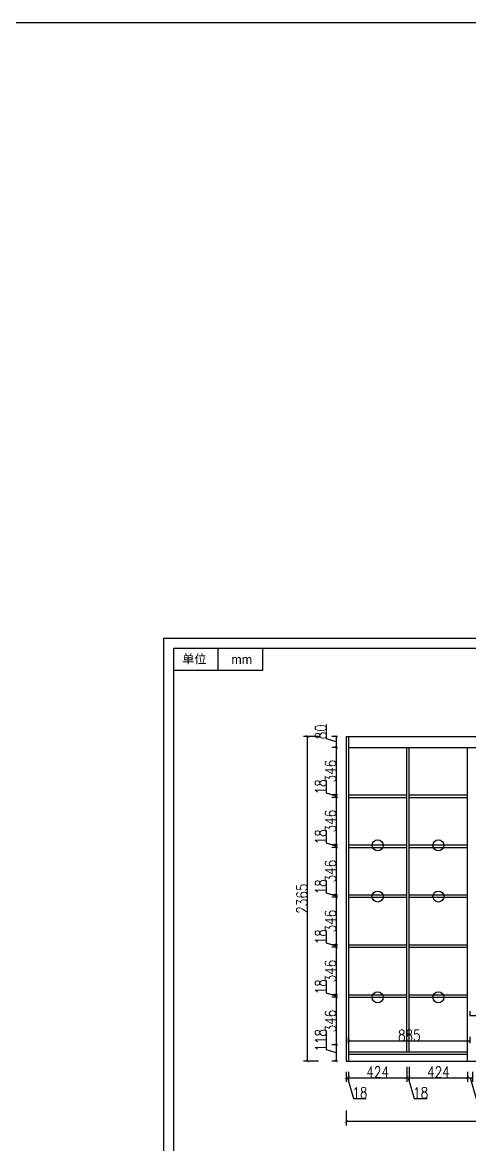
# Model space of a CAD drawing. Header units: millimetres. Extents: x 3255186 to 3429179, y -984851 to -941485.
# Drawn here: x 3274575 to 3277831, y -979185 to -971010 of the extents above; entities that cross this region are included whole.
import ezdxf

# ---------------------------------------------------------------- set-up
doc = ezdxf.new("R2010")
doc.units = ezdxf.units.MM
doc.header["$PDMODE"] = 35
doc.linetypes.add('ACAD_ISO03W100', pattern=[30, 12, -18])
doc.layers.add('块', color=7, linetype='Continuous', lineweight=30)
doc.styles.add('DIM_FONT', font='SIMPLEX.shx', dxfattribs={"width": 0.8})
doc.styles.add('ROMANS', font='romans')
doc.styles.get("Standard").update_dxf_attribs({"font": 'acaderef.shx', "bigfont": 'bigfont.shx'})
doc.styles.add('新宋体', font='', dxfattribs={"height": 80})
doc.styles.add('标注用字体', font='', dxfattribs={"height": 70})
doc.styles.get('新宋体').set_extended_font_data('NSimSun')
doc.styles.get('标注用字体').set_extended_font_data('FangSong_GB2312')
doc.dimstyles.new('ISO-25', dxfattribs={"dimtxt": 80, "dimasz": 20, "dimexe": 30, "dimexo": 80, "dimtad": 1, "dimdec": 0, "dimtxsty": 'DIM_FONT', "dimblk": 'ARCHTICK', "dimcen": 2.5, "dimadec": 0, "dimazin": 0, "dimtfac": 1, "dimtdec": 0, "dimtmove": 1, "dimatfit": 3, "dimfxl": 80, "dimfxlon": 1, "dimarcsym": 0})

# ---------------------------------------------------------------- blocks, each defined once
blk = doc.blocks.new('_ArchTick')
at = {"color": 0, "linetype": 'ByBlock', "const_width": 0.15}
blk.add_lwpolyline([(-0.5, -0.5), (0.5, 0.5)], dxfattribs=at)
blk = doc.blocks.new('*D803')
at = {"color": 0, "lineweight": -2, "ltscale": 5}
for p, q in [((3276788.2, -976230), (3276788.2, -976125.1)), ((3276870.1, -976211.2), (3276829.1, -976211.2)), ((3276859.1, -976211.2), (3276859.1, -976291.2)), ((3276859.1, -976251.2), (3276788.2, -976230)), ((3276870.1, -976291.2), (3276829.1, -976291.2))]:
    blk.add_line(p, q, dxfattribs=at)
at = {"layer": 'Defpoints', "color": 0, "ltscale": 5}
for p in [(3276950.1, -976211.2), (3276859.1, -976291.2), (3276950.1, -976291.2)]:
    blk.add_point(p, dxfattribs=at)
at = {"color": 0, "lineweight": -2, "ltscale": 5, "xscale": 20, "yscale": 20, "zscale": 20}
for p, rotation in [((3276859.1, -976211.2), 90), ((3276859.1, -976291.2), 270)]:
    blk.add_blockref('_ArchTick', p, dxfattribs=dict(at, rotation=rotation))
at = {"color": 0, "ltscale": 5, "insert": (3276747.6, -976177.5), "char_height": 80, "attachment_point": 5, "rotation": 90, "style": 'DIM_FONT'}
blk.add_mtext('80', dxfattribs=at)
blk = doc.blocks.new('*D804')
at = {"color": 0, "lineweight": -2, "ltscale": 5}
for p, q in [((3276870.1, -976291.2), (3276829.1, -976291.2)), ((3276859.1, -976291.2), (3276859.1, -976637.4)), ((3276870.1, -976637.4), (3276829.1, -976637.4))]:
    blk.add_line(p, q, dxfattribs=at)
at = {"layer": 'Defpoints', "color": 0, "ltscale": 5}
for p in [(3276950.1, -976291.2), (3276859.1, -976637.4), (3276950.1, -976637.4)]:
    blk.add_point(p, dxfattribs=at)
at = {"color": 0, "lineweight": -2, "ltscale": 5, "xscale": 20, "yscale": 20, "zscale": 20}
for p, rotation in [((3276859.1, -976291.2), 90), ((3276859.1, -976637.4), 270)]:
    blk.add_blockref('_ArchTick', p, dxfattribs=dict(at, rotation=rotation))
at = {"color": 0, "ltscale": 5, "insert": (3276818.5, -976464.3), "char_height": 80, "attachment_point": 5, "rotation": 90, "style": 'DIM_FONT'}
blk.add_mtext('346', dxfattribs=at)
blk = doc.blocks.new('*D805')
at = {"color": 0, "lineweight": -2, "ltscale": 5}
for p, q in [((3276788.2, -976625.1), (3276788.2, -976532.4)), ((3276859.1, -976646.4), (3276788.2, -976625.1)), ((3276870.1, -976637.4), (3276829.1, -976637.4)), ((3276870.1, -976655.4), (3276829.1, -976655.4)), ((3276859.1, -976637.4), (3276859.1, -976655.4))]:
    blk.add_line(p, q, dxfattribs=at)
at = {"layer": 'Defpoints', "color": 0, "ltscale": 5}
for p in [(3276859.1, -976655.4), (3276950.1, -976637.4), (3276950.1, -976655.4)]:
    blk.add_point(p, dxfattribs=at)
at = {"color": 0, "lineweight": -2, "ltscale": 5, "xscale": 20, "yscale": 20, "zscale": 20}
for p, rotation in [((3276859.1, -976637.4), 90), ((3276859.1, -976655.4), 270)]:
    blk.add_blockref('_ArchTick', p, dxfattribs=dict(at, rotation=rotation))
at = {"color": 0, "ltscale": 5, "insert": (3276747.6, -976578.8), "char_height": 80, "attachment_point": 5, "rotation": 90, "style": 'DIM_FONT'}
blk.add_mtext('18', dxfattribs=at)
blk = doc.blocks.new('*D806')
at = {"color": 0, "lineweight": -2, "ltscale": 5}
for p, q in [((3276870.1, -976655.4), (3276829.1, -976655.4)), ((3276859.1, -976655.4), (3276859.1, -977001.6)), ((3276870.1, -977001.6), (3276829.1, -977001.6))]:
    blk.add_line(p, q, dxfattribs=at)
at = {"layer": 'Defpoints', "color": 0, "ltscale": 5}
for p in [(3276950.1, -976655.4), (3276859.1, -977001.6), (3276950.1, -977001.6)]:
    blk.add_point(p, dxfattribs=at)
at = {"color": 0, "lineweight": -2, "ltscale": 5, "xscale": 20, "yscale": 20, "zscale": 20}
for p, rotation in [((3276859.1, -976655.4), 90), ((3276859.1, -977001.6), 270)]:
    blk.add_blockref('_ArchTick', p, dxfattribs=dict(at, rotation=rotation))
at = {"color": 0, "ltscale": 5, "insert": (3276818.5, -976828.5), "char_height": 80, "attachment_point": 5, "rotation": 90, "style": 'DIM_FONT'}
blk.add_mtext('346', dxfattribs=at)
blk = doc.blocks.new('*D807')
at = {"color": 0, "lineweight": -2, "ltscale": 5}
for p, q in [((3276788.2, -976989.3), (3276788.2, -976896.6)), ((3276859.1, -977010.6), (3276788.2, -976989.3)), ((3276870.1, -977001.6), (3276829.1, -977001.6)), ((3276870.1, -977019.6), (3276829.1, -977019.6)), ((3276859.1, -977001.6), (3276859.1, -977019.6))]:
    blk.add_line(p, q, dxfattribs=at)
at = {"layer": 'Defpoints', "color": 0, "ltscale": 5}
for p in [(3276859.1, -977019.6), (3276950.1, -977001.6), (3276950.1, -977019.6)]:
    blk.add_point(p, dxfattribs=at)
at = {"color": 0, "lineweight": -2, "ltscale": 5, "xscale": 20, "yscale": 20, "zscale": 20}
for p, rotation in [((3276859.1, -977001.6), 90), ((3276859.1, -977019.6), 270)]:
    blk.add_blockref('_ArchTick', p, dxfattribs=dict(at, rotation=rotation))
at = {"color": 0, "ltscale": 5, "insert": (3276747.6, -976943), "char_height": 80, "attachment_point": 5, "rotation": 90, "style": 'DIM_FONT'}
blk.add_mtext('18', dxfattribs=at)
blk = doc.blocks.new('*D808')
at = {"color": 0, "lineweight": -2, "ltscale": 5}
for p, q in [((3276870.1, -977019.6), (3276829.1, -977019.6)), ((3276859.1, -977019.6), (3276859.1, -977365.7)), ((3276870.1, -977365.7), (3276829.1, -977365.7))]:
    blk.add_line(p, q, dxfattribs=at)
at = {"layer": 'Defpoints', "color": 0, "ltscale": 5}
for p in [(3276950.1, -977019.6), (3276859.1, -977365.7), (3276950.1, -977365.7)]:
    blk.add_point(p, dxfattribs=at)
at = {"color": 0, "lineweight": -2, "ltscale": 5, "xscale": 20, "yscale": 20, "zscale": 20}
for p, rotation in [((3276859.1, -977019.6), 90), ((3276859.1, -977365.7), 270)]:
    blk.add_blockref('_ArchTick', p, dxfattribs=dict(at, rotation=rotation))
at = {"color": 0, "ltscale": 5, "insert": (3276818.5, -977192.7), "char_height": 80, "attachment_point": 5, "rotation": 90, "style": 'DIM_FONT'}
blk.add_mtext('346', dxfattribs=at)
blk = doc.blocks.new('*D809')
at = {"color": 0, "lineweight": -2, "ltscale": 5}
for p, q in [((3276788.2, -977353.5), (3276788.2, -977260.8)), ((3276859.1, -977374.7), (3276788.2, -977353.5)), ((3276870.1, -977365.7), (3276829.1, -977365.7)), ((3276859.1, -977365.7), (3276859.1, -977383.7)), ((3276870.1, -977383.7), (3276829.1, -977383.7))]:
    blk.add_line(p, q, dxfattribs=at)
at = {"layer": 'Defpoints', "color": 0, "ltscale": 5}
for p in [(3276950.1, -977365.7), (3276859.1, -977383.7), (3276950.1, -977383.7)]:
    blk.add_point(p, dxfattribs=at)
at = {"color": 0, "lineweight": -2, "ltscale": 5, "xscale": 20, "yscale": 20, "zscale": 20}
for p, rotation in [((3276859.1, -977365.7), 90), ((3276859.1, -977383.7), 270)]:
    blk.add_blockref('_ArchTick', p, dxfattribs=dict(at, rotation=rotation))
at = {"color": 0, "ltscale": 5, "insert": (3276747.6, -977307.1), "char_height": 80, "attachment_point": 5, "rotation": 90, "style": 'DIM_FONT'}
blk.add_mtext('18', dxfattribs=at)
blk = doc.blocks.new('*D810')
at = {"color": 0, "lineweight": -2, "ltscale": 5}
for p, q in [((3276870.1, -977383.7), (3276829.1, -977383.7)), ((3276859.1, -977383.7), (3276859.1, -977729.9)), ((3276870.1, -977729.9), (3276829.1, -977729.9))]:
    blk.add_line(p, q, dxfattribs=at)
at = {"layer": 'Defpoints', "color": 0, "ltscale": 5}
for p in [(3276950.1, -977383.7), (3276859.1, -977729.9), (3276950.1, -977729.9)]:
    blk.add_point(p, dxfattribs=at)
at = {"color": 0, "lineweight": -2, "ltscale": 5, "xscale": 20, "yscale": 20, "zscale": 20}
for p, rotation in [((3276859.1, -977383.7), 90), ((3276859.1, -977729.9), 270)]:
    blk.add_blockref('_ArchTick', p, dxfattribs=dict(at, rotation=rotation))
at = {"color": 0, "ltscale": 5, "insert": (3276818.5, -977556.8), "char_height": 80, "attachment_point": 5, "rotation": 90, "style": 'DIM_FONT'}
blk.add_mtext('346', dxfattribs=at)
blk = doc.blocks.new('*D811')
at = {"color": 0, "lineweight": -2, "ltscale": 5}
for p, q in [((3276788.2, -977717.6), (3276788.2, -977624.9)), ((3276859.1, -977738.9), (3276788.2, -977717.6)), ((3276870.1, -977729.9), (3276829.1, -977729.9)), ((3276870.1, -977747.9), (3276829.1, -977747.9)), ((3276859.1, -977729.9), (3276859.1, -977747.9))]:
    blk.add_line(p, q, dxfattribs=at)
at = {"layer": 'Defpoints', "color": 0, "ltscale": 5}
for p in [(3276859.1, -977747.9), (3276950.1, -977729.9), (3276950.1, -977747.9)]:
    blk.add_point(p, dxfattribs=at)
at = {"color": 0, "lineweight": -2, "ltscale": 5, "xscale": 20, "yscale": 20, "zscale": 20}
for p, rotation in [((3276859.1, -977729.9), 90), ((3276859.1, -977747.9), 270)]:
    blk.add_blockref('_ArchTick', p, dxfattribs=dict(at, rotation=rotation))
at = {"color": 0, "ltscale": 5, "insert": (3276747.6, -977671.3), "char_height": 80, "attachment_point": 5, "rotation": 90, "style": 'DIM_FONT'}
blk.add_mtext('18', dxfattribs=at)
blk = doc.blocks.new('*D812')
at = {"color": 0, "lineweight": -2, "ltscale": 5}
for p, q in [((3276870.1, -977747.9), (3276829.1, -977747.9)), ((3276859.1, -977747.9), (3276859.1, -978094.1)), ((3276870.1, -978094.1), (3276829.1, -978094.1))]:
    blk.add_line(p, q, dxfattribs=at)
at = {"layer": 'Defpoints', "color": 0, "ltscale": 5}
for p in [(3276950.1, -977747.9), (3276859.1, -978094.1), (3276950.1, -978094.1)]:
    blk.add_point(p, dxfattribs=at)
at = {"color": 0, "lineweight": -2, "ltscale": 5, "xscale": 20, "yscale": 20, "zscale": 20}
for p, rotation in [((3276859.1, -977747.9), 90), ((3276859.1, -978094.1), 270)]:
    blk.add_blockref('_ArchTick', p, dxfattribs=dict(at, rotation=rotation))
at = {"color": 0, "ltscale": 5, "insert": (3276818.5, -977921), "char_height": 80, "attachment_point": 5, "rotation": 90, "style": 'DIM_FONT'}
blk.add_mtext('346', dxfattribs=at)
blk = doc.blocks.new('*D813')
at = {"color": 0, "lineweight": -2, "ltscale": 5}
for p, q in [((3276788.2, -978081.8), (3276788.2, -977989.1)), ((3276859.1, -978103.1), (3276788.2, -978081.8)), ((3276870.1, -978094.1), (3276829.1, -978094.1)), ((3276859.1, -978094.1), (3276859.1, -978112.1)), ((3276870.1, -978112.1), (3276829.1, -978112.1))]:
    blk.add_line(p, q, dxfattribs=at)
at = {"layer": 'Defpoints', "color": 0, "ltscale": 5}
for p in [(3276950.1, -978094.1), (3276859.1, -978112.1), (3276950.1, -978112.1)]:
    blk.add_point(p, dxfattribs=at)
at = {"color": 0, "lineweight": -2, "ltscale": 5, "xscale": 20, "yscale": 20, "zscale": 20}
for p, rotation in [((3276859.1, -978094.1), 90), ((3276859.1, -978112.1), 270)]:
    blk.add_blockref('_ArchTick', p, dxfattribs=dict(at, rotation=rotation))
at = {"color": 0, "ltscale": 5, "insert": (3276747.6, -978035.5), "char_height": 80, "attachment_point": 5, "rotation": 90, "style": 'DIM_FONT'}
blk.add_mtext('18', dxfattribs=at)
blk = doc.blocks.new('*D814')
at = {"color": 0, "lineweight": -2, "ltscale": 5}
for p, q in [((3276870.1, -978112.1), (3276829.1, -978112.1)), ((3276859.1, -978112.1), (3276859.1, -978458.2)), ((3276870.1, -978458.2), (3276829.1, -978458.2))]:
    blk.add_line(p, q, dxfattribs=at)
at = {"layer": 'Defpoints', "color": 0, "ltscale": 5}
for p in [(3276950.1, -978112.1), (3276859.1, -978458.2), (3276950.1, -978458.2)]:
    blk.add_point(p, dxfattribs=at)
at = {"color": 0, "lineweight": -2, "ltscale": 5, "xscale": 20, "yscale": 20, "zscale": 20}
for p, rotation in [((3276859.1, -978112.1), 90), ((3276859.1, -978458.2), 270)]:
    blk.add_blockref('_ArchTick', p, dxfattribs=dict(at, rotation=rotation))
at = {"color": 0, "ltscale": 5, "insert": (3276818.5, -978285.2), "char_height": 80, "attachment_point": 5, "rotation": 90, "style": 'DIM_FONT'}
blk.add_mtext('346', dxfattribs=at)
blk = doc.blocks.new('*D815')
at = {"color": 0, "lineweight": -2, "ltscale": 5}
for p, q in [((3276788.2, -978496), (3276788.2, -978354.5)), ((3276859.1, -978517.2), (3276788.2, -978496)), ((3276870.1, -978458.2), (3276829.1, -978458.2)), ((3276859.1, -978458.2), (3276859.1, -978576.2)), ((3276870.1, -978576.2), (3276829.1, -978576.2))]:
    blk.add_line(p, q, dxfattribs=at)
at = {"layer": 'Defpoints', "color": 0, "ltscale": 5}
for p in [(3276950.1, -978458.2), (3276859.1, -978576.2), (3276950.1, -978576.2)]:
    blk.add_point(p, dxfattribs=at)
at = {"color": 0, "lineweight": -2, "ltscale": 5, "xscale": 20, "yscale": 20, "zscale": 20}
for p, rotation in [((3276859.1, -978458.2), 90), ((3276859.1, -978576.2), 270)]:
    blk.add_blockref('_ArchTick', p, dxfattribs=dict(at, rotation=rotation))
at = {"color": 0, "ltscale": 5, "insert": (3276747.6, -978425.2), "char_height": 80, "attachment_point": 5, "rotation": 90, "style": 'DIM_FONT'}
blk.add_mtext('118', dxfattribs=at)
blk = doc.blocks.new('*D816')
at = {"color": 0, "lineweight": -2, "ltscale": 5}
for p, q in [((3276731.5, -976211.2), (3276621.5, -976211.2)), ((3276651.5, -978576.2), (3276651.5, -976211.2)), ((3276731.5, -978576.2), (3276621.5, -978576.2))]:
    blk.add_line(p, q, dxfattribs=at)
at = {"layer": 'Defpoints', "color": 0, "ltscale": 5}
for p in [(3276651.5, -976211.2), (3276932.1, -976211.2), (3276932.1, -978576.2)]:
    blk.add_point(p, dxfattribs=at)
at = {"color": 0, "lineweight": -2, "ltscale": 5, "xscale": 20, "yscale": 20, "zscale": 20}
for p, rotation in [((3276651.5, -976211.2), 90), ((3276651.5, -978576.2), 270)]:
    blk.add_blockref('_ArchTick', p, dxfattribs=dict(at, rotation=rotation))
at = {"color": 0, "ltscale": 5, "insert": (3276610.9, -977393.7), "char_height": 80, "attachment_point": 5, "rotation": 90, "style": 'DIM_FONT'}
blk.add_mtext('2365', dxfattribs=at)
blk = doc.blocks.new('*D817')
at = {"color": 0, "lineweight": -2, "ltscale": 5}
for p, q in [((3276932.1, -978656.2), (3276932.1, -978727.7)), ((3276950.1, -978656.2), (3276950.1, -978727.7)), ((3276932.1, -978697.7), (3276950.1, -978697.7)), ((3276941.1, -978697.7), (3276986.4, -978848.6)), ((3276986.4, -978848.6), (3277079, -978848.6))]:
    blk.add_line(p, q, dxfattribs=at)
at = {"layer": 'Defpoints', "color": 0, "ltscale": 5}
for p in [(3276932.1, -978576.2), (3276950.1, -978576.2), (3276950.1, -978697.7)]:
    blk.add_point(p, dxfattribs=at)
at = {"color": 0, "lineweight": -2, "ltscale": 5, "xscale": 20, "yscale": 20, "zscale": 20, "rotation": 180}
blk.add_blockref('_ArchTick', (3276932.1, -978697.7), dxfattribs=at)
at = {"color": 0, "lineweight": -2, "ltscale": 5, "xscale": 20, "yscale": 20, "zscale": 20}
blk.add_blockref('_ArchTick', (3276950.1, -978697.7), dxfattribs=at)
at = {"color": 0, "ltscale": 5, "insert": (3277032.7, -978808), "char_height": 80, "attachment_point": 5, "style": 'DIM_FONT'}
blk.add_mtext('18', dxfattribs=at)
blk = doc.blocks.new('*D818')
at = {"color": 0, "lineweight": -2, "ltscale": 5}
for p, q in [((3276950.1, -978656.2), (3276950.1, -978727.7)), ((3277374.3, -978617.7), (3277374.3, -978727.7)), ((3276950.1, -978697.7), (3277374.3, -978697.7))]:
    blk.add_line(p, q, dxfattribs=at)
at = {"layer": 'Defpoints', "color": 0, "ltscale": 5}
for p in [(3277374.3, -978458.2), (3276950.1, -978576.2), (3277374.3, -978697.7)]:
    blk.add_point(p, dxfattribs=at)
at = {"color": 0, "lineweight": -2, "ltscale": 5, "xscale": 20, "yscale": 20, "zscale": 20, "rotation": 180}
blk.add_blockref('_ArchTick', (3276950.1, -978697.7), dxfattribs=at)
at = {"color": 0, "lineweight": -2, "ltscale": 5, "xscale": 20, "yscale": 20, "zscale": 20}
blk.add_blockref('_ArchTick', (3277374.3, -978697.7), dxfattribs=at)
at = {"color": 0, "ltscale": 5, "insert": (3277162.2, -978657), "char_height": 80, "attachment_point": 5, "style": 'DIM_FONT'}
blk.add_mtext('424', dxfattribs=at)
blk = doc.blocks.new('*D819')
at = {"color": 0, "lineweight": -2, "ltscale": 5}
for p, q in [((3277374.3, -978617.7), (3277374.3, -978727.7)), ((3277392.3, -978617.7), (3277392.3, -978727.7)), ((3277374.3, -978697.7), (3277392.3, -978697.7)), ((3277383.3, -978697.7), (3277428.6, -978848.6)), ((3277428.6, -978848.6), (3277521.3, -978848.6))]:
    blk.add_line(p, q, dxfattribs=at)
at = {"layer": 'Defpoints', "color": 0, "ltscale": 5}
for p in [(3277374.3, -978458.2), (3277392.3, -978458.2), (3277392.3, -978697.7)]:
    blk.add_point(p, dxfattribs=at)
at = {"color": 0, "lineweight": -2, "ltscale": 5, "xscale": 20, "yscale": 20, "zscale": 20, "rotation": 180}
blk.add_blockref('_ArchTick', (3277374.3, -978697.7), dxfattribs=at)
at = {"color": 0, "lineweight": -2, "ltscale": 5, "xscale": 20, "yscale": 20, "zscale": 20}
blk.add_blockref('_ArchTick', (3277392.3, -978697.7), dxfattribs=at)
at = {"color": 0, "ltscale": 5, "insert": (3277475, -978808), "char_height": 80, "attachment_point": 5, "style": 'DIM_FONT'}
blk.add_mtext('18', dxfattribs=at)
blk = doc.blocks.new('*D820')
at = {"color": 0, "lineweight": -2, "ltscale": 5}
for p, q in [((3277392.3, -978617.7), (3277392.3, -978727.7)), ((3277816.6, -978656.2), (3277816.6, -978727.7)), ((3277392.3, -978697.7), (3277816.6, -978697.7))]:
    blk.add_line(p, q, dxfattribs=at)
at = {"layer": 'Defpoints', "color": 0, "ltscale": 5}
for p in [(3277392.3, -978458.2), (3277816.6, -978576.2), (3277816.6, -978697.7)]:
    blk.add_point(p, dxfattribs=at)
at = {"color": 0, "lineweight": -2, "ltscale": 5, "xscale": 20, "yscale": 20, "zscale": 20, "rotation": 180}
blk.add_blockref('_ArchTick', (3277392.3, -978697.7), dxfattribs=at)
at = {"color": 0, "lineweight": -2, "ltscale": 5, "xscale": 20, "yscale": 20, "zscale": 20}
blk.add_blockref('_ArchTick', (3277816.6, -978697.7), dxfattribs=at)
at = {"color": 0, "ltscale": 5, "insert": (3277604.5, -978657), "char_height": 80, "attachment_point": 5, "style": 'DIM_FONT'}
blk.add_mtext('424', dxfattribs=at)
blk = doc.blocks.new('*D821')
at = {"color": 0, "lineweight": -2, "ltscale": 5}
for p, q in [((3277816.6, -978656.2), (3277816.6, -978727.7)), ((3277852.6, -978656.2), (3277852.6, -978727.7)), ((3277816.6, -978697.7), (3277852.6, -978697.7)), ((3277834.6, -978697.7), (3277879.9, -978848.6)), ((3277879.9, -978848.6), (3277981.7, -978848.6))]:
    blk.add_line(p, q, dxfattribs=at)
at = {"layer": 'Defpoints', "color": 0, "ltscale": 5}
for p in [(3277816.6, -978576.2), (3277852.6, -978576.2), (3277852.6, -978697.7)]:
    blk.add_point(p, dxfattribs=at)
at = {"color": 0, "lineweight": -2, "ltscale": 5, "xscale": 20, "yscale": 20, "zscale": 20, "rotation": 180}
blk.add_blockref('_ArchTick', (3277816.6, -978697.7), dxfattribs=at)
at = {"color": 0, "lineweight": -2, "ltscale": 5, "xscale": 20, "yscale": 20, "zscale": 20}
blk.add_blockref('_ArchTick', (3277852.6, -978697.7), dxfattribs=at)
at = {"color": 0, "ltscale": 5, "insert": (3277930.8, -978808), "char_height": 80, "attachment_point": 5, "style": 'DIM_FONT'}
blk.add_mtext('36', dxfattribs=at)
blk = doc.blocks.new('*D832')
at = {"color": 0, "lineweight": -2, "ltscale": 5}
for p, q in [((3276932.1, -978936.5), (3276932.1, -979046.5)), ((3280542.1, -978936.5), (3280542.1, -979046.5)), ((3280542.1, -979016.5), (3276932.1, -979016.5))]:
    blk.add_line(p, q, dxfattribs=at)
at = {"layer": 'Defpoints', "color": 0, "ltscale": 5}
for p in [(3276932.1, -978576.2), (3280542.1, -978576.2), (3276932.1, -979016.5)]:
    blk.add_point(p, dxfattribs=at)
at = {"color": 0, "lineweight": -2, "ltscale": 5, "xscale": 20, "yscale": 20, "zscale": 20, "rotation": 180}
blk.add_blockref('_ArchTick', (3276932.1, -979016.5), dxfattribs=at)
at = {"color": 0, "lineweight": -2, "ltscale": 5, "xscale": 20, "yscale": 20, "zscale": 20}
blk.add_blockref('_ArchTick', (3280542.1, -979016.5), dxfattribs=at)
at = {"color": 0, "ltscale": 5, "insert": (3278737.1, -978975.8), "char_height": 80, "attachment_point": 5, "style": 'DIM_FONT'}
blk.add_mtext('3610', dxfattribs=at)
blk = doc.blocks.new('M')
for p, q in [((7224, 24106), (7224, 32333)), ((7224, 32333), (18599, 32332)), ((18599, 32332), (18599, 24106)), ((7346, 24228), (7345, 32211)), ((7345, 32211), (18477, 32210)), ((7886, 31941), (7886, 32211)), ((8426, 32211), (8426, 31941)), ((15589, 32004), (15589, 32211)), ((16220, 32004), (16220, 32211)), ((16852, 32210), (16852, 25243)), ((18477, 32210), (18477, 24228)), ((15589, 32004), (16852, 32004)), ((8426, 31941), (7345, 31941)), ((16852, 30991), (18477, 30991)), ((16852, 30810), (18477, 30810)), ((16852, 30770), (18477, 30770)), ((16852, 30294), (18477, 30294)), ((16852, 30253), (18477, 30253)), ((16852, 29969), (18477, 29969)), ((16852, 29440), (18477, 29440)), ((16852, 29156), (18477, 29156)), ((16852, 28628), (18477, 28628)), ((16852, 28343), (18477, 28343)), ((16852, 27815), (18477, 27815)), ((16852, 27531), (18477, 27531)), ((16852, 26962), (18477, 26962)), ((16852, 26677), (18477, 26677)), ((16852, 25557), (18477, 25557)), ((16852, 25527), (18477, 25527)), ((18477, 25243), (7346, 25243)), ((8159, 24482), (8159, 25243)), ((9459, 24482), (9459, 25243)), ((10272, 24482), (10272, 25243)), ((11572, 24482), (11572, 25243)), ((12385, 24482), (12385, 25243)), ((13685, 24228), (13685, 25243)), ((14091, 24228), (14091, 25243)), ((15913, 25243), (15913, 24232)), ((15916, 25243), (15916, 24232)), ((18477, 25050), (15913, 25050)), ((13685, 24989), (7346, 24989)), ((13685, 24736), (7346, 24736)), ((13685, 24482), (7346, 24482)), ((8792, 24228), (8792, 24482)), ((8819, 24228), (8819, 24482)), ((18477, 24228), (7346, 24228)), ((10414, 24254), (11133, 24254)), ((12734, 24254), (13581, 24254)), ((18599, 24106), (7224, 24106))]:
    blk.add_line(p, q)
at = {"color": 0, "ltscale": 5}
for p, q in [((8286, 24520), (8372, 24696)), ((8199, 24608), (8286, 24520)), ((8121, 24354), (8207, 24266)), ((8207, 24266), (8294, 24442))]:
    blk.add_line(p, q, dxfattribs=at)
at = {"linetype": 'ACAD_ISO03W100'}
blk.add_line((11279, 24228), (11279, 24482), dxfattribs=at)
at = {"lineweight": 25}
for points in [[(7434, 24442), (7607, 24442), (7607, 24266), (7434, 24266)], [(8120, 24442), (8293, 24442), (8293, 24266), (8120, 24266)], [(8861, 24442), (9034, 24442), (9034, 24266), (8861, 24266)], [(9601, 24442), (9774, 24442), (9774, 24266), (9601, 24266)], [(11433, 24442), (11606, 24442), (11606, 24266), (11433, 24266)], [(12062, 24442), (12235, 24442), (12235, 24266), (12062, 24266)]]:
    blk.add_lwpolyline(points, close=True, dxfattribs=at)
at = {"layer": '块'}
blk.add_lwpolyline([(14364, 24939), (14524, 24939), (14524, 24783), (14364, 24783)], close=True, dxfattribs=at)
at = {"layer": '块', "lineweight": 25}
for points in [[(8199, 24696), (8372, 24696), (8372, 24520), (8199, 24520)], [(8828, 24696), (9001, 24696), (9001, 24520), (8828, 24520)]]:
    blk.add_lwpolyline(points, close=True, dxfattribs=at)
at = {"char_height": 109.1, "attachment_point": 5}
for s, insert in [('{\\fSimSun|b0|i0|c134|p54;单位}', (7596, 32074)), ('{\\fArial|b0|i0|c0|p32;mm}', (8174, 32074))]:
    blk.add_mtext(s, dxfattribs=dict(at, insert=insert))
at = {"attachment_point": 1}
for s, insert, char_height, width in [('{\\fSimSun|b0|i0|c134|p54;第  张}', (15641, 32177), 99.06, 2286.9), ('{\\fSimSun|b0|i0|c134|p54;共  张}', (16289, 32178), 99.06, 2286.9), ('{\\fSimSun|b0|i0|c134|p2;缔造时尚家居精品\\P    传承北欧优异品质}', (16957, 30683), 101.58, 1676.49), ('{\\fSimSun|b0|i0|c134|p54;推拉门竖框}', (7380, 25194), 101.58, 748), ('{\\fSimSun|b0|i0|c134|p54;订货日期}', (11676, 25194), 101.58, 567.91), ('{\\fSimSun|b0|i0|c134|p54;温 馨 提 示}', (16777, 25217), 101.58, 2345.16), ('{\\fSimHei|b0|i0|c134|p2;注意事项}', (13789, 25141), 121.9, 119.08), ('{\\fSimSun|b0|i0|c134|p54;拉门上下轨}', (7380, 24940), 101.58, 748), ('{\\fSimSun|b0|i0|c134|p54;交货日期}', (11676, 24940), 101.58, 567.91), ('{\\fSimSun|b0|i0|c134|p54;安装方式}', (7450, 24686), 101.58, 567.91), ('{\\fSimSun|b0|i0|c134|p54;正常安装}', (8390, 24672), 73.14, 538.56), ('{\\fSimSun|b0|i0|c134|p54;特殊安装}', (9029, 24665), 73.14, 538.56), ('{\\fSimSun|b0|i0|c134|p54;联系电话}', (11676, 24686), 101.58, 567.91), ('{\\fSimSun|b0|i0|c134|p54;在地板\\P前安装}', (7666, 24456), 65.83, 645.46), ('{\\fSimSun|b0|i0|c134|p54;在地板\\P后安装}', (8324, 24456), 65.83, 645.46), ('{\\fSimSun|b0|i0|c134|p54;不保留\\P地脚线}', (9098, 24460), 65.83, 645.46), ('{\\fSimSun|b0|i0|c134|p54;保留地脚线\\P    尺寸为：}', (9780, 24458), 65.83, 801.54), ('{\\fSimSun|b0|i0|c134|p54;不保留\\P\\fSimSun|b0|i0|c134|p2;石膏线}', (11648, 24460), 65.83, 645.46), ('{\\fSimSun|b0|i0|c134|p54;保留\\fSimSun|b0|i0|c134|p2;石膏线\\P尺寸为:}', (12254, 24460), 65.83, 645.46)]:
    blk.add_mtext(s, dxfattribs=dict(at, insert=insert, char_height=char_height, width=width))
for s, insert, char_height, width, style in [('图  纸  名  称', (17091, 30178), 126.2, 1414.86, '新宋体'), ('客  户  姓  名', (17083, 29365), 126.2, 1414.86, '新宋体'), ('联  系  电  话', (17036, 28600), 126.2, 1756.25, '新宋体'), ('客  户  地  址', (17100, 27740), 126.2, 1414.86, '新宋体'), ('客  户  签  名', (17081, 26887), 126.2, 1414.86, '新宋体'), ('柜体颜色  ', (9563, 25194), 92.1, 1815.91, '新宋体'), ('{\\fSimSun|b0|i0|c134|p2;1、推拉门柜体预留        90mm           \\P       \\P         70mm推拉门轨道位置；\\P\\P2、抽屉拉手为：\\L           \\l，\\P   \\P    平开门拉手为：\\L              \\l；\\P               }', (14197, 25149), 67.72, 4207.93, '标注用字体'), ('{\\fSimSun|b0|i0|c134|p54;柜体封边}', (9563, 24940), 92.1, 1815.91, '新宋体'), ('{\\fSimSun|b0|i0|c134|p54;设计制图}', (9563, 24686), 92.1, 1815.91, '新宋体')]:
    blk.add_mtext(s, dxfattribs=dict(at, insert=insert, char_height=char_height, width=width, style=style))
at = {"char_height": 101.55, "attachment_point": 1, "style": 'ROMANS'}
for s, insert in [('{\\fSimSun|b0|i0|c134|p2;\\H0.8x;     \\H0.75x;    ① 订制本公司衣柜或推拉门金额不足2000元,需加收100元运费。\\P        }', (15519, 24930)), ('{\\fSimSun|b0|i0|c134|p2;\\P\\H0.6x;        \u3000 ② 请要求销售员充分讲解并完全理解设计意图,对本图确定无误}', (15508, 24904)), ('{\\fSimSun|b0|i0|c134|p2;\\P\\H0.6x;\\P           方可签字。}', (15638, 24931)), ('{\\fSimSun|b0|i0|c134|p2;\\P\\H0.6x;           ③ 本图经客户确认后,本公司不承担任何更改责任。}', (15508, 24602))]:
    blk.add_mtext(s, dxfattribs=dict(at, insert=insert))
blk = doc.blocks.new('*D984')
at = {"color": 0, "lineweight": -2, "ltscale": 5}
for p, q in [((3277834.6, -978246.2), (3277834.6, -978213.5)), ((3277834.6, -978243.5), (3279639.6, -978243.5)), ((3279639.6, -978246.2), (3279639.6, -978213.5))]:
    blk.add_line(p, q, dxfattribs=at)
at = {"layer": 'Defpoints', "color": 0, "ltscale": 5}
for p in [(3279639.6, -978243.5), (3277834.6, -978326.2), (3279639.6, -978326.2)]:
    blk.add_point(p, dxfattribs=at)
at = {"color": 0, "lineweight": -2, "ltscale": 5, "xscale": 20, "yscale": 20, "zscale": 20, "rotation": 180}
blk.add_blockref('_ArchTick', (3277834.6, -978243.5), dxfattribs=at)
at = {"color": 0, "lineweight": -2, "ltscale": 5, "xscale": 20, "yscale": 20, "zscale": 20}
blk.add_blockref('_ArchTick', (3279639.6, -978243.5), dxfattribs=at)
at = {"color": 0, "ltscale": 5, "insert": (3278737.1, -978202.8), "char_height": 80, "attachment_point": 5, "style": 'DIM_FONT'}
blk.add_mtext('1805', dxfattribs=at)
blk = doc.blocks.new('*D985')
at = {"color": 0, "lineweight": -2, "ltscale": 5}
for p, q in [((3276950.1, -978446.2), (3276950.1, -978400)), ((3276950.1, -978430), (3277834.6, -978430)), ((3277834.6, -978446.2), (3277834.6, -978400))]:
    blk.add_line(p, q, dxfattribs=at)
at = {"layer": 'Defpoints', "color": 0, "ltscale": 5}
for p in [(3277834.6, -978430), (3276950.1, -978526.2), (3277834.6, -978526.2)]:
    blk.add_point(p, dxfattribs=at)
at = {"color": 0, "lineweight": -2, "ltscale": 5, "xscale": 20, "yscale": 20, "zscale": 20, "rotation": 180}
blk.add_blockref('_ArchTick', (3276950.1, -978430), dxfattribs=at)
at = {"color": 0, "lineweight": -2, "ltscale": 5, "xscale": 20, "yscale": 20, "zscale": 20}
blk.add_blockref('_ArchTick', (3277834.6, -978430), dxfattribs=at)
at = {"color": 0, "ltscale": 5, "insert": (3277392.3, -978389.4), "char_height": 80, "attachment_point": 5, "style": 'DIM_FONT'}
blk.add_mtext('885', dxfattribs=at)

msp = doc.modelspace()

# ---------------------------------------------------------------- linework, layer by layer
at = {"ltscale": 5}
for p, q in [((3276932.1, -976211.2), (3280542.1, -976211.2)), ((3276932.1, -976211.2), (3276932.1, -978576.2)), ((3276950.1, -976211.2), (3276950.1, -978576.2)), ((3276950.1, -976291.2), (3280542.1, -976291.2)), ((3277374.3, -978508.2), (3277374.3, -976291.2)), ((3277392.3, -978508.2), (3277392.3, -976291.2)), ((3277816.6, -978576.2), (3277816.6, -976291.2)), ((3276950.1, -976637.4), (3277374.3, -976637.4)), ((3276950.1, -976655.4), (3277374.3, -976655.4)), ((3277392.3, -976637.4), (3277816.6, -976637.4)), ((3277392.3, -976655.4), (3277816.6, -976655.4)), ((3276950.1, -977001.6), (3277374.3, -977001.6)), ((3276950.1, -977019.6), (3277374.3, -977019.6)), ((3277392.3, -977001.6), (3277816.6, -977001.6)), ((3277392.3, -977019.6), (3277816.6, -977019.6)), ((3276950.1, -977365.7), (3277374.3, -977365.7)), ((3277392.3, -977365.7), (3277816.6, -977365.7)), ((3276950.1, -977383.7), (3277374.3, -977383.7)), ((3277392.3, -977383.7), (3277816.6, -977383.7)), ((3276950.1, -977729.9), (3277374.3, -977729.9)), ((3276950.1, -977747.9), (3277374.3, -977747.9)), ((3277392.3, -977729.9), (3277816.6, -977729.9)), ((3277392.3, -977747.9), (3277816.6, -977747.9)), ((3276950.1, -978094.1), (3277374.3, -978094.1)), ((3277392.3, -978094.1), (3277816.6, -978094.1)), ((3276950.1, -978112.1), (3277374.3, -978112.1)), ((3277392.3, -978112.1), (3277816.6, -978112.1)), ((3276950.1, -978508.2), (3277816.6, -978508.2)), ((3276932.1, -978576.2), (3280542.1, -978576.2)), ((3276950.1, -978526.2), (3277816.6, -978526.2))]:
    msp.add_line(p, q, dxfattribs=at)
at = {"color": 6, "ltscale": 5}
msp.add_lwpolyline([(3255185.8, -971010.2), (3429012.1, -971010.2), (3429012.1, -984851.3), (3255185.8, -984851.3)], close=True, dxfattribs=at)
at = {"ltscale": 5}
for centre in [(3277162.2, -977005.3), (3277604.5, -977005.3), (3277162.2, -977377.9), (3277604.5, -977377.9), (3277162.2, -978112.1), (3277604.5, -978112.1)]:
    msp.add_circle(centre, 40, dxfattribs=at)

# ---------------------------------------------------------------- block references
at = {"xscale": 0.5977939967415296, "yscale": 0.597793996828841, "zscale": 0.5977939968}
msp.add_blockref('M', (3271285.7, -994824.9), dxfattribs=at)

# ---------------------------------------------------------------- dimensions: what is measured, and where the dimension line sits
at = {"ltscale": 5}
for base, p1, p2, picture, middle in [((3276859.1, -976291.2), (3276950.1, -976211.2), (3276950.1, -976291.2), '*D803', (3276747.6, -976229.3)), ((3276651.5, -976211.2), (3276932.1, -978576.2), (3276932.1, -976211.2), '*D816', (3276610.9, -977393.7)), ((3276859.1, -976637.4), (3276950.1, -976291.2), (3276950.1, -976637.4), '*D804', (3276818.5, -976464.3)), ((3276859.1, -976655.4), (3276950.1, -976637.4), (3276950.1, -976655.4), '*D805', (3276747.6, -976624.5)), ((3276859.1, -977001.6), (3276950.1, -976655.4), (3276950.1, -977001.6), '*D806', (3276818.5, -976828.5)), ((3276859.1, -977019.6), (3276950.1, -977001.6), (3276950.1, -977019.6), '*D807', (3276747.6, -976988.7)), ((3276859.1, -977365.7), (3276950.1, -977019.6), (3276950.1, -977365.7), '*D808', (3276818.5, -977192.7)), ((3276859.1, -977383.7), (3276950.1, -977365.7), (3276950.1, -977383.7), '*D809', (3276747.6, -977352.8)), ((3276859.1, -977729.9), (3276950.1, -977383.7), (3276950.1, -977729.9), '*D810', (3276818.5, -977556.8)), ((3276859.1, -977747.9), (3276950.1, -977729.9), (3276950.1, -977747.9), '*D811', (3276747.6, -977717)), ((3276859.1, -978094.1), (3276950.1, -977747.9), (3276950.1, -978094.1), '*D812', (3276818.5, -977921)), ((3276859.1, -978112.1), (3276950.1, -978094.1), (3276950.1, -978112.1), '*D813', (3276747.6, -978081.2)), ((3276859.1, -978458.2), (3276950.1, -978112.1), (3276950.1, -978458.2), '*D814', (3276818.5, -978285.2)), ((3276859.1, -978576.2), (3276950.1, -978458.2), (3276950.1, -978576.2), '*D815', (3276747.6, -978495.3))]:
    dim = msp.add_linear_dim(base=base, p1=p1, p2=p2, angle=90, dimstyle='ISO-25', dxfattribs=at)
    dim.commit()
    dim.dimension.update_dxf_attribs({"geometry": picture, "text_midpoint": middle})
for base, p1, p2, picture, middle in [((3279639.6, -978243.5), (3277834.6, -978326.2), (3279639.6, -978326.2), '*D984', (3278737.1, -978202.8)), ((3277834.584758, -978430.0326378), (3276950.084758, -978526.2423679), (3277834.584758, -978526.2423679), '*D985', (3277392.334758, -978389.4076378)), ((3277374.3, -978697.7), (3276950.1, -978576.2), (3277374.3, -978458.2), '*D818', (3277162.2, -978657)), ((3277392.3, -978697.7), (3277374.3, -978458.2), (3277392.3, -978458.2), '*D819', (3277429.2, -978808)), ((3277816.6, -978697.7), (3277392.3, -978458.2), (3277816.6, -978576.2), '*D820', (3277604.5, -978657)), ((3276950.1, -978697.7), (3276932.1, -978576.2), (3276950.1, -978576.2), '*D817', (3276987, -978808)), ((3276932.1, -979016.5), (3280542.1, -978576.2), (3276932.1, -978576.2), '*D832', (3278737.1, -978975.8)), ((3277852.6, -978697.7), (3277816.6, -978576.2), (3277852.6, -978576.2), '*D821', (3277880.5, -978808))]:
    dim = msp.add_linear_dim(base=base, p1=p1, p2=p2, dimstyle='ISO-25', dxfattribs=at)
    dim.commit()
    dim.dimension.update_dxf_attribs({"geometry": picture, "text_midpoint": middle})

doc.saveas('drawing.dxf')
